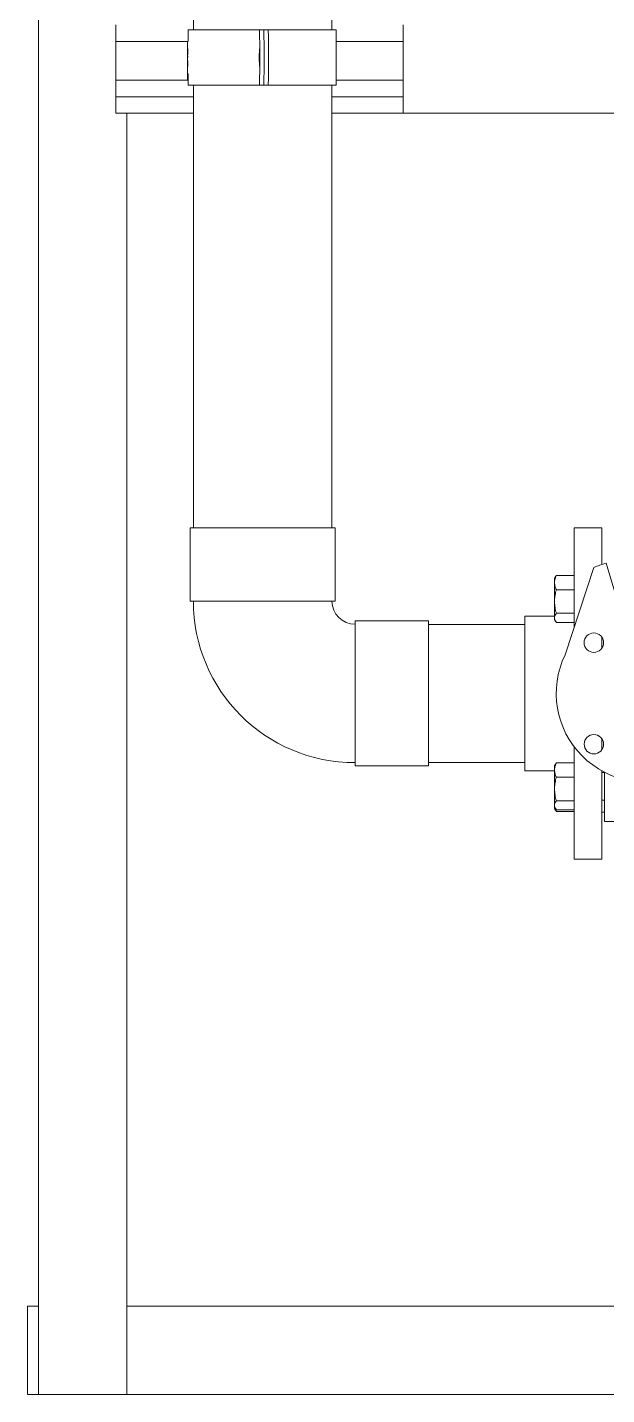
# Model space of a CAD drawing. Extents: x -6836 to 13740, y -142 to 3166.
# Drawn here: x 1461 to 1473.77, y 2904 to 2934.17 of the extents above; entities that cross this region are included whole.
import ezdxf

# ---------------------------------------------------------------- set-up
doc = ezdxf.new("R2010")
doc.units = 0
doc.header["$LTSCALE"] = 18
doc.header["$MEASUREMENT"] = 0
doc.layers.add('P-EQMT-N', color=3, linetype='Continuous')

# ---------------------------------------------------------------- blocks, each defined once
blk = doc.blocks.new('A$C472C50F8')
at = {"linetype": 'Continuous', "lineweight": 0}
for p, q in [((0.244, 55.575), (0.244, 1.95)), ((3.665, 35.366), (3.665, 30.119)), ((6.712, 30.119), (6.712, 35.366)), ((1.95, 29.859), (1.95, 30.225)), ((8.288, 29.859), (8.288, 30.225)), ((3.546, 29.87), (3.546, 30.119)), ((3.568, 30.119), (3.546, 30.119)), ((5.028, 30.119), (3.568, 30.119)), ((5.028, 30.119), (5.109, 30.119)), ((5.109, 30.119), (5.116, 30.118)), ((5.213, 30.119), (5.109, 30.119)), ((5.213, 30.119), (5.317, 30.119)), ((5.311, 30.118), (5.317, 30.119)), ((5.317, 30.119), (5.396, 30.119)), ((5.396, 30.119), (6.809, 30.119)), ((6.809, 28.895), (6.809, 30.119)), ((3.545, 29.859), (1.95, 29.859)), ((1.95, 29.006), (1.95, 29.859)), ((3.533, 29.006), (3.533, 29.859)), ((3.535, 29.708), (3.535, 29.697)), ((3.536, 29.692), (3.536, 29.703)), ((3.536, 29.673), (3.536, 29.673)), ((3.536, 29.567), (3.536, 29.614)), ((3.536, 29.614), (3.536, 29.567)), ((3.536, 29.614), (3.536, 29.614)), ((3.545, 29.87), (3.546, 29.87)), ((8.288, 29.859), (6.809, 29.859)), ((8.288, 29.006), (8.288, 29.859)), ((3.535, 29.52), (3.537, 29.52)), ((3.535, 29.509), (3.535, 29.52)), ((3.537, 29.509), (3.535, 29.509)), ((3.535, 29.462), (3.537, 29.411)), ((3.535, 29.451), (3.535, 29.462)), ((3.537, 29.4), (3.535, 29.451)), ((3.535, 29.451), (3.535, 29.451)), ((3.536, 29.567), (3.536, 29.567)), ((3.537, 29.52), (3.537, 29.539)), ((3.537, 29.539), (3.537, 29.532)), ((3.537, 29.532), (3.537, 29.509)), ((3.537, 29.52), (3.537, 29.52)), ((3.537, 29.411), (3.537, 29.4)), ((1.95, 28.641), (1.95, 29.006)), ((3.546, 29.006), (1.95, 29.006)), ((3.546, 29.144), (3.541, 29.144)), ((3.546, 28.895), (3.546, 29.144)), ((8.288, 29.006), (6.809, 29.006)), ((8.288, 28.641), (8.288, 29.006)), ((3.568, 28.895), (3.546, 28.895)), ((5.028, 28.895), (3.568, 28.895)), ((3.665, 28.895), (3.665, 19.13)), ((5.109, 28.895), (5.028, 28.895)), ((5.116, 28.896), (5.109, 28.895)), ((5.213, 28.895), (5.109, 28.895)), ((5.213, 28.895), (5.317, 28.895)), ((5.317, 28.895), (5.311, 28.896)), ((5.396, 28.895), (5.317, 28.895)), ((5.396, 28.895), (6.809, 28.895)), ((6.712, 19.13), (6.712, 28.895)), ((1.95, 28.275), (1.95, 28.641)), ((3.665, 28.641), (1.95, 28.641)), ((8.288, 28.641), (6.712, 28.641)), ((8.288, 28.275), (8.288, 28.641)), ((3.665, 28.275), (1.95, 28.275)), ((2.194, 28.275), (2.194, 0)), ((8.288, 28.275), (6.712, 28.275)), ((28.108, 28.275), (8.288, 28.275)), ((3.588, 19.13), (3.588, 17.511)), ((3.588, 19.13), (6.789, 19.13)), ((6.789, 17.511), (6.789, 19.13)), ((12.668, 19.13), (12.058, 19.13)), ((12.058, 16.933), (12.058, 19.13)), ((12.668, 18.318), (12.668, 19.13)), ((12.49, 18.253), (11.859, 16.325)), ((12.978, 17.634), (12.768, 18.35)), ((11.647, 18.05), (11.625, 18.013)), ((11.625, 18.013), (11.625, 17.919)), ((11.625, 17.919), (11.625, 17.501)), ((12.058, 18.078), (11.666, 18.078)), ((3.588, 17.511), (6.789, 17.511)), ((11.625, 17.501), (11.625, 17.142)), ((12.058, 17.76), (11.666, 17.76)), ((12.058, 17.242), (11.666, 17.242)), ((8.845, 17.074), (7.226, 17.074)), ((7.226, 15.473), (7.226, 17.074)), ((8.845, 15.473), (8.845, 17.074)), ((10.97, 16.997), (8.845, 16.997)), ((11.625, 17.18), (10.97, 17.18)), ((10.97, 13.767), (10.97, 17.18)), ((11.625, 17.142), (11.625, 17.108)), ((11.625, 17.108), (11.647, 17.071)), ((12.058, 17.042), (11.666, 17.042)), ((12.668, 16.469), (12.668, 16.718)), ((7.226, 13.873), (7.226, 15.473)), ((8.845, 13.873), (8.845, 15.473)), ((12.058, 11.817), (12.058, 14.297)), ((12.668, 14.228), (12.668, 14.478)), ((8.845, 13.95), (10.97, 13.95)), ((11.647, 13.914), (11.625, 13.876)), ((12.058, 13.942), (11.666, 13.942)), ((7.226, 13.873), (8.845, 13.873)), ((10.97, 13.767), (11.625, 13.767)), ((11.625, 13.876), (11.625, 13.783)), ((11.625, 13.783), (11.625, 13.365)), ((12.058, 13.624), (11.666, 13.624)), ((12.668, 11.817), (12.668, 13.768)), ((12.731, 13.729), (12.668, 13.729)), ((12.731, 13.734), (12.731, 12.648)), ((11.625, 13.365), (11.625, 13.006)), ((11.625, 13.006), (11.625, 12.972)), ((12.058, 13.106), (11.666, 13.106)), ((12.668, 13.119), (12.731, 13.119)), ((11.625, 12.972), (11.647, 12.934)), ((11.625, 12.972), (11.625, 12.968)), ((11.625, 12.968), (11.625, 12.934)), ((11.625, 12.934), (11.647, 12.897)), ((12.058, 12.906), (11.666, 12.906)), ((12.058, 12.868), (11.666, 12.868)), ((12.668, 12.856), (12.731, 12.856)), ((12.731, 12.648), (14.496, 12.648)), ((12.058, 11.817), (12.668, 11.817)), ((0, 1.95), (0.244, 1.95)), ((0, 1.879), (0, 1.95)), ((0, 1.046), (0, 1.879)), ((0.244, 1.95), (0.244, 1.879)), ((0.244, 1.879), (0.244, 1.046)), ((2.194, 1.95), (73.369, 1.95)), ((2.194, 0), (2.194, 1.95)), ((0, 0.874), (0, 1.046)), ((0.244, 1.046), (0.244, 0.874)), ((0, 0.874), (0, 0)), ((0.244, 0), (0.244, 0.874)), ((0, 0), (0.244, 0)), ((2.194, 0), (0.244, 0)), ((2.194, 0), (73.369, 0))]:
    blk.add_line(p, q, dxfattribs=at)
at = {"linetype": 'Continuous', "lineweight": 0, "flags": 128}
blk.add_lwpolyline([(5.116, 29.416), (5.116, 29.373), (5.117, 29.341), (5.118, 29.322), (5.118, 29.317), (5.119, 29.326), (5.12, 29.35), (5.12, 29.385), (5.121, 29.43), (5.121, 29.481), (5.121, 29.533), (5.121, 29.584), (5.12, 29.629), (5.12, 29.664), (5.119, 29.687), (5.118, 29.697), (5.118, 29.692), (5.117, 29.672), (5.116, 29.64), (5.116, 29.598)], dxfattribs=at)
at = {"linetype": 'Continuous', "lineweight": 0}
for centre, radius in [((12.493, 16.594), 0.215), ((12.493, 14.353), 0.214)]:
    blk.add_circle(centre, radius, dxfattribs=at)
for centre, radius, start, end in [((-13.323, 29.507), 18.449, 358.1027, 1.8973), ((-11.334, 29.507), 16.558, 357.8825, 2.1175), ((-11.334, 29.507), 16.558, 357.8825, 2.1175), ((-13.126, 29.507), 18.447, 358.1025, 1.8975), ((17.22, 29.507), 12.105, 179.5678, 180.4322), ((6.255, 29.04), 2.716, 177.801, 180.702), ((13.614, 15.473), 2.998, 106.39, 112), ((7.226, 17.511), 3.565, 180, 270), ((7.226, 17.511), 0.51, 180, 270), ((13.614, 15.473), 1.95, 154.1133, 295.8867)]:
    blk.add_arc(centre, radius, start, end, dxfattribs=at)
for points, knots in [([(3.535, 29.667), (3.535, 29.673), (3.535, 29.684), (3.535, 29.697), (3.535, 29.705), (3.535, 29.707), (3.535, 29.708)], [0, 0, 0, 0, 0.2798795, 0.5589758, 0.7792585, 1, 1, 1, 1]), ([(3.535, 29.697), (3.535, 29.696), (3.535, 29.694), (3.535, 29.689), (3.535, 29.687)], [0, 0, 0, 0, 0.560694, 1, 1, 1, 1]), ([(3.535, 29.687), (3.535, 29.684), (3.535, 29.677), (3.535, 29.67), (3.535, 29.667)], [0, 0, 0, 0, 0.558749, 1, 1, 1, 1]), ([(3.535, 29.667), (3.535, 29.663), (3.535, 29.654), (3.535, 29.644), (3.535, 29.637), (3.535, 29.636), (3.536, 29.636)], [0, 0, 0, 0, 0.280591, 0.560151, 0.780299, 1, 1, 1, 1]), ([(3.536, 29.625), (3.535, 29.626), (3.535, 29.628), (3.535, 29.639), (3.535, 29.653), (3.535, 29.662), (3.535, 29.667)], [0, 0, 0, 0, 0.2793063, 0.5588275, 0.7792685, 1, 1, 1, 1]), ([(3.536, 29.703), (3.536, 29.702), (3.537, 29.699), (3.537, 29.689), (3.537, 29.678), (3.537, 29.671), (3.537, 29.667)], [0, 0, 0, 0, 0.280285, 0.559676, 0.779748, 1, 1, 1, 1]), ([(3.537, 29.667), (3.537, 29.67), (3.537, 29.676), (3.537, 29.686), (3.536, 29.69), (3.536, 29.692)], [0, 0, 0, 0, 0.2806459, 0.5603799, 1, 1, 1, 1]), ([(3.536, 29.673), (3.536, 29.666), (3.536, 29.656), (3.536, 29.646), (3.536, 29.643), (3.536, 29.642), (3.536, 29.642)], [0, 0, 0, 0, 0.4994213, 0.7490132, 0.8745461, 1, 1, 1, 1]), ([(3.536, 29.636), (3.536, 29.636), (3.536, 29.636), (3.536, 29.64), (3.536, 29.651), (3.536, 29.665), (3.536, 29.673)], [0, 0, 0, 0, 0.12559, 0.251195, 0.500608, 1, 1, 1, 1]), ([(3.536, 29.642), (3.536, 29.643), (3.537, 29.644), (3.537, 29.653), (3.537, 29.662), (3.537, 29.667)], [0, 0, 0, 0, 0.278863, 0.560059, 1, 1, 1, 1]), ([(3.537, 29.667), (3.537, 29.662), (3.537, 29.652), (3.537, 29.64), (3.537, 29.633), (3.536, 29.632), (3.536, 29.631)], [0, 0, 0, 0, 0.280092, 0.559872, 0.7801, 1, 1, 1, 1]), ([(3.536, 29.645), (3.536, 29.643), (3.536, 29.637), (3.536, 29.634), (3.536, 29.632)], [0, 0, 0, 0, 0.559789, 1, 1, 1, 1]), ([(3.536, 29.631), (3.536, 29.631), (3.536, 29.632), (3.536, 29.636), (3.536, 29.642), (3.536, 29.645)], [0, 0, 0, 0, 0.2804995, 0.5607817, 1, 1, 1, 1]), ([(3.536, 29.632), (3.536, 29.63), (3.536, 29.626), (3.536, 29.625), (3.536, 29.625)], [0, 0, 0, 0, 0.559411, 1, 1, 1, 1]), ([(3.535, 29.349), (3.535, 29.355), (3.535, 29.367), (3.535, 29.381), (3.535, 29.389), (3.535, 29.39), (3.536, 29.391)], [0, 0, 0, 0, 0.280544, 0.559275, 0.779816, 1, 1, 1, 1]), ([(3.536, 29.38), (3.535, 29.379), (3.535, 29.378), (3.535, 29.366), (3.535, 29.356), (3.535, 29.349)], [0, 0, 0, 0, 0.279832, 0.560212, 1, 1, 1, 1]), ([(3.535, 29.317), (3.535, 29.322), (3.535, 29.332), (3.535, 29.344), (3.535, 29.349)], [0, 0, 0, 0, 0.557777, 1, 1, 1, 1]), ([(3.535, 29.349), (3.535, 29.345), (3.535, 29.337), (3.535, 29.326), (3.535, 29.32), (3.535, 29.319), (3.536, 29.319)], [0, 0, 0, 0, 0.28061, 0.559968, 0.780181, 1, 1, 1, 1]), ([(3.536, 29.308), (3.535, 29.308), (3.535, 29.309), (3.535, 29.315), (3.535, 29.317)], [0, 0, 0, 0, 0.559349, 1, 1, 1, 1]), ([(3.536, 29.391), (3.536, 29.39), (3.536, 29.389), (3.536, 29.381), (3.536, 29.372), (3.536, 29.366)], [0, 0, 0, 0, 0.279986, 0.559899, 1, 1, 1, 1]), ([(3.536, 29.384), (3.536, 29.383), (3.537, 29.382), (3.537, 29.372), (3.537, 29.36), (3.537, 29.352), (3.537, 29.349)], [0, 0, 0, 0, 0.278805, 0.558453, 0.779167, 1, 1, 1, 1]), ([(3.536, 29.366), (3.536, 29.372), (3.536, 29.379), (3.536, 29.384), (3.536, 29.384), (3.536, 29.384)], [0, 0, 0, 0, 0.557754, 0.778934, 1, 1, 1, 1]), ([(3.536, 29.348), (3.536, 29.353), (3.536, 29.361), (3.536, 29.371), (3.536, 29.378), (3.536, 29.379), (3.536, 29.38)], [0, 0, 0, 0, 0.280285, 0.560141, 0.780294, 1, 1, 1, 1]), ([(3.536, 29.373), (3.536, 29.373), (3.536, 29.371), (3.536, 29.364), (3.536, 29.356), (3.536, 29.351), (3.536, 29.349)], [0, 0, 0, 0, 0.277719, 0.558224, 0.779074, 1, 1, 1, 1]), ([(3.537, 29.349), (3.537, 29.352), (3.537, 29.359), (3.537, 29.367), (3.536, 29.372), (3.536, 29.373), (3.536, 29.373)], [0, 0, 0, 0, 0.280647, 0.560566, 0.780617, 1, 1, 1, 1]), ([(3.537, 29.349), (3.537, 29.344), (3.537, 29.334), (3.537, 29.323), (3.537, 29.315), (3.536, 29.314), (3.536, 29.314)], [0, 0, 0, 0, 0.2799266, 0.5596285, 0.7799455, 1, 1, 1, 1]), ([(3.536, 29.325), (3.536, 29.326), (3.537, 29.327), (3.537, 29.336), (3.537, 29.344), (3.537, 29.349)], [0, 0, 0, 0, 0.278963, 0.559925, 1, 1, 1, 1]), ([(3.536, 29.349), (3.536, 29.345), (3.536, 29.339), (3.536, 29.331), (3.536, 29.326), (3.536, 29.325), (3.536, 29.325)], [0, 0, 0, 0, 0.280259, 0.56015, 0.780445, 1, 1, 1, 1]), ([(3.536, 29.319), (3.536, 29.319), (3.536, 29.321), (3.536, 29.329), (3.536, 29.339), (3.536, 29.345), (3.536, 29.348)], [0, 0, 0, 0, 0.278302, 0.558509, 0.779148, 1, 1, 1, 1]), ([(3.536, 29.331), (3.536, 29.324), (3.536, 29.315), (3.536, 29.308), (3.536, 29.308), (3.536, 29.308)], [0, 0, 0, 0, 0.558279, 0.779089, 1, 1, 1, 1]), ([(3.536, 29.314), (3.536, 29.314), (3.536, 29.315), (3.536, 29.321), (3.536, 29.327), (3.536, 29.331)], [0, 0, 0, 0, 0.2801532, 0.560231, 1, 1, 1, 1]), ([(11.625, 17.919), (11.626, 17.923), (11.626, 17.952), (11.635, 18.005), (11.655, 18.054), (11.666, 18.078)], [0, 0, 0, 0, 0.0700975, 0.5307895, 1, 1, 1, 1]), ([(11.666, 17.76), (11.655, 17.786), (11.632, 17.838), (11.628, 17.892), (11.625, 17.919)], [0, 0, 0, 0, 0.495457, 1, 1, 1, 1]), ([(11.666, 18.078), (11.661, 18.072), (11.654, 18.062), (11.649, 18.053), (11.648, 18.049)], [0, 0, 0, 0, 0.677844, 1, 1, 1, 1]), ([(11.625, 17.501), (11.626, 17.508), (11.626, 17.554), (11.635, 17.642), (11.655, 17.721), (11.666, 17.76)], [0, 0, 0, 0, 0.070098, 0.530789, 1, 1, 1, 1]), ([(11.666, 17.242), (11.655, 17.285), (11.632, 17.369), (11.628, 17.457), (11.625, 17.501)], [0, 0, 0, 0, 0.495458, 1, 1, 1, 1]), ([(11.625, 17.142), (11.627, 17.156), (11.63, 17.183), (11.647, 17.216), (11.661, 17.236), (11.666, 17.242)], [0, 0, 0, 0, 0.397957, 0.802089, 1, 1, 1, 1]), ([(11.666, 17.042), (11.657, 17.055), (11.64, 17.081), (11.627, 17.114), (11.626, 17.135), (11.625, 17.142)], [0, 0, 0, 0, 0.3873, 0.778422, 1, 1, 1, 1]), ([(11.625, 13.783), (11.626, 13.787), (11.626, 13.815), (11.635, 13.869), (11.655, 13.917), (11.666, 13.942)], [0, 0, 0, 0, 0.0700985, 0.530789, 1, 1, 1, 1]), ([(11.666, 13.942), (11.661, 13.935), (11.654, 13.926), (11.649, 13.916), (11.648, 13.913)], [0, 0, 0, 0, 0.677844, 1, 1, 1, 1]), ([(11.666, 13.624), (11.655, 13.65), (11.632, 13.702), (11.628, 13.756), (11.625, 13.783)], [0, 0, 0, 0, 0.4954581, 1, 1, 1, 1]), ([(11.625, 13.365), (11.626, 13.371), (11.626, 13.418), (11.635, 13.505), (11.655, 13.584), (11.666, 13.624)], [0, 0, 0, 0, 0.070098, 0.530789, 1, 1, 1, 1]), ([(11.666, 13.106), (11.655, 13.148), (11.632, 13.233), (11.628, 13.321), (11.625, 13.365)], [0, 0, 0, 0, 0.495458, 1, 1, 1, 1]), ([(11.625, 13.006), (11.627, 13.02), (11.63, 13.047), (11.647, 13.08), (11.661, 13.1), (11.666, 13.106)], [0, 0, 0, 0, 0.397958, 0.80209, 1, 1, 1, 1]), ([(11.666, 12.906), (11.657, 12.919), (11.64, 12.944), (11.627, 12.978), (11.626, 12.999), (11.625, 13.006)], [0, 0, 0, 0, 0.3872999, 0.7784214, 1, 1, 1, 1]), ([(11.666, 12.868), (11.657, 12.881), (11.64, 12.907), (11.627, 12.94), (11.626, 12.961), (11.625, 12.968)], [0, 0, 0, 0, 0.3873, 0.778422, 1, 1, 1, 1])]:
    blk.add_open_spline(points, degree=3, knots=knots, dxfattribs=at)

msp = doc.modelspace()

# ---------------------------------------------------------------- block references
at = {"layer": 'P-EQMT-N'}
msp.add_blockref('A$C472C50F8', (1461, 2904), dxfattribs=at)

doc.saveas('drawing.dxf')
